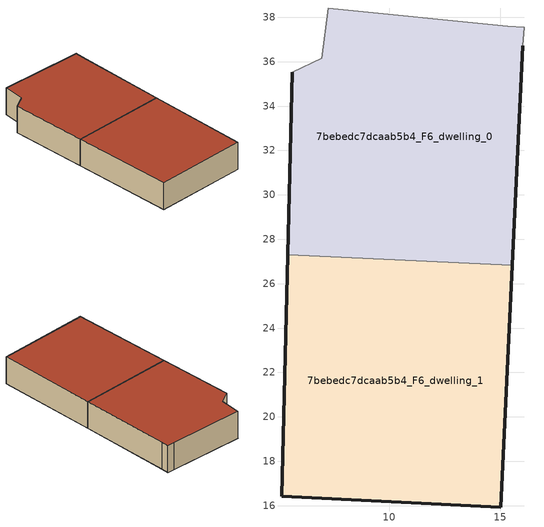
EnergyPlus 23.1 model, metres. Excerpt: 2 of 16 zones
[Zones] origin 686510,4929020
7bebedc7dcaab5b4_F6_dwelling_0
 floor to 7bebedc7dcaab5b4_F5_dwelling_0 (EU_floor_Construction): 15.55,26.82 16.02,36.73 16.08,37.55 15.34,37.61 7.26,38.42 6.94,36.16 5.64,35.52 5.43,27.31 z18
 wall outside (EU_wall_Construction): 5.43,27.31 5.64,35.52 / 16.02,36.73 15.55,26.82 z18:21
 wall adiabatic (EU_wall_Construction): 5.64,35.52 6.94,36.16 7.26,38.42 15.34,37.61 16.08,37.55 16.02,36.73 z18:21
 wall to 7bebedc7dcaab5b4_F6_dwelling_1 (EU_wall_Construction): 15.55,26.82 5.43,27.31 z18:21
 roof outside (EU_roof_Construction): 16.08,37.55 16.02,36.73 15.55,26.82 5.43,27.31 5.64,35.52 6.94,36.16 7.26,38.42 15.34,37.61 z21
7bebedc7dcaab5b4_F6_dwelling_1
 floor to 7bebedc7dcaab5b4_F5_dwelling_1 (EU_floor_Construction): 15.03,15.94 15.55,26.82 5.43,27.31 5.16,16.41 z18
 wall outside (EU_wall_Construction): 15.55,26.82 15.03,15.94 5.16,16.41 5.43,27.31 z18:21
 roof outside (EU_roof_Construction): 15.55,26.82 15.03,15.94 5.16,16.41 5.43,27.31 z21
[Building]
EU S2 Campaign: North Axis=0; Terrain=City; Solar Distribution=FullExterior
[Site:Location]
Bologna: Latitude=44.5; Longitude=11.25; Time Zone=1; Elevation=37
[SizingPeriod:WeatherFileDays]
AnnualSizingPeriod: Begin Month=1; Begin Day of Month=1; End Month=12; End Day of Month=31; Day of Week for Start Day=Monday; Use Weather File Daylight Saving Period=No; Use Weather File Rain and Snow Indicators=No
[MATERIAL]
EU_InternalMass_Material: Roughness=MediumRough; Thickness=0.1; Conductivity=1; Density=1800; Specific Heat=900; Thermal Absorptance=0.9; Solar Absorptance=0.7; Visible Absorptance=0.7
[MATERIAL:NOMASS] Roughness=MediumRough; Thermal Absorptance=0.9; Solar Absorptance=0.7; Visible Absorptance=0.7
Name | Thermal Resistance
EU_wall_NoMass | 0.905828
EU_roof_NoMass | 0.37593
EU_floor_NoMass | 0.67114
[CONSTRUCTION]
EU_wall_Construction: EU_wall_NoMass
EU_roof_Construction: EU_roof_NoMass
EU_floor_Construction: EU_floor_NoMass
EU_InternalMass_Construction: EU_InternalMass_Material
[ZONE] Type=1; Multiplier=1; Ceiling Height=autocalculate; Floor Area=autocalculate; Part of Total Floor Area=Yes
Name | Volume
7bebedc7dcaab5b4_F6_dwelling_0 | 327.007
7bebedc7dcaab5b4_F6_dwelling_1 | 327.014
[INTERNALMASS] Construction=EU_InternalMass_Construction
Name | Zone or ZoneList | Surface Area
7bebedc7dcaab5b4_F6_dwelling_0_EU_InternalMass | 7bebedc7dcaab5b4_F6_dwelling_0 | 163.507
7bebedc7dcaab5b4_F6_dwelling_1_EU_InternalMass | 7bebedc7dcaab5b4_F6_dwelling_1 | 163.505
[OTHEREQUIPMENT] Fuel Type=Electricity; Design Level Calculation Method=Watts/Area; Power per Zone Floor Area=1; Fraction Latent=0; Fraction Radiant=0; Fraction Lost=0; Carbon Dioxide Generation Rate=0; EndUse Subcategory=EU_Step8_InternalGains
Name | Zone or ZoneList or Space or SpaceList | Schedule
EU_Step8_InternalGain_7bebedc7dcaab5b4_F6_dwelling_0_f000 | 7bebedc7dcaab5b4_F6_dwelling_0 | EU_Step8_GainSchedule_7bebedc7dcaab5b4_F6_dwelling_0_f000
EU_Step8_InternalGain_7bebedc7dcaab5b4_F6_dwelling_1_f000 | 7bebedc7dcaab5b4_F6_dwelling_1 | EU_Step8_GainSchedule_7bebedc7dcaab5b4_F6_dwelling_1_f000
[ZONEVENTILATION:DESIGNFLOWRATE] Schedule=EU_AlwaysOn; Design Flow Rate Calculation Method=AirChanges/Hour; Air Changes per Hour=0.73129; Ventilation Type=Natural; Fan Pressure Rise=0; Fan Total Efficiency=1; Constant Term Coefficient=1; Temperature Term Coefficient=0; Velocity Term Coefficient=0; Velocity Squared Term Coefficient=0; Minimum Indoor Temperature=-100; Maximum Indoor Temperature=100; Delta Temperature=-100; Minimum Outdoor Temperature=-100; Maximum Outdoor Temperature=100; Maximum Wind Speed=40
Name | Zone or ZoneList or Space or SpaceList
EU_ConstantAir_7bebedc7dcaab5b4_F6_dwelling_0 | 7bebedc7dcaab5b4_F6_dwelling_0
EU_ConstantAir_7bebedc7dcaab5b4_F6_dwelling_1 | 7bebedc7dcaab5b4_F6_dwelling_1
[HVACTEMPLATE:ZONE:IDEALLOADSAIRSYSTEM] System Availability Schedule=EU_AlwaysOn; Maximum Heating Supply Air Temperature=50; Minimum Cooling Supply Air Temperature=13; Maximum Heating Supply Air Humidity Ratio=0.0156; Minimum Cooling Supply Air Humidity Ratio=0.0077; Heating Limit=NoLimit; Cooling Limit=NoLimit; Heating Availability Schedule=EU_AlwaysOn; Cooling Availability Schedule=EU_CoolingOff; Dehumidification Control Type=ConstantSensibleHeatRatio; Cooling Sensible Heat Ratio=0.7; Dehumidification Setpoint=60; Humidification Control Type=None; Humidification Setpoint=30; Outdoor Air Method=None; Outdoor Air Flow Rate per Person=0.00944; Outdoor Air Flow Rate per Zone Floor Area=0; Outdoor Air Flow Rate per Zone=0; Demand Controlled Ventilation Type=None; Outdoor Air Economizer Type=NoEconomizer; Heat Recovery Type=None; Sensible Heat Recovery Effectiveness=0.7; Latent Heat Recovery Effectiveness=0.65
Name | Template Thermostat
7bebedc7dcaab5b4_F6_dwelling_0 | EU_HeatOnly_7bebedc7dcaab5b4_F6_dwelling_0
7bebedc7dcaab5b4_F6_dwelling_1 | EU_HeatOnly_7bebedc7dcaab5b4_F6_dwelling_1
[SIZING:ZONE] Zone Cooling Design Supply Air Temperature Input Method=SupplyAirTemperature; Zone Cooling Design Supply Air Temperature=13; Zone Heating Design Supply Air Temperature Input Method=SupplyAirTemperature; Zone Heating Design Supply Air Temperature=50; Zone Cooling Design Supply Air Humidity Ratio=0.008; Zone Heating Design Supply Air Humidity Ratio=0.008; Cooling Design Air Flow Method=DesignDay; Cooling Design Air Flow Rate=0; Cooling Minimum Air Flow per Zone Floor Area=0.000762; Cooling Minimum Air Flow=0; Cooling Minimum Air Flow Fraction=0.2; Heating Design Air Flow Method=DesignDay; Heating Design Air Flow Rate=0; Heating Maximum Air Flow per Zone Floor Area=0.002032; Heating Maximum Air Flow=0.141576; Heating Maximum Air Flow Fraction=0.3; Account for Dedicated Outdoor Air System=No; Dedicated Outdoor Air System Control Strategy=NeutralSupplyAir; Dedicated Outdoor Air Low Setpoint Temperature for Design=autosize; Dedicated Outdoor Air High Setpoint Temperature for Design=autosize; Zone Load Sizing Method=Sensible Load Only No Latent Load; Zone Latent Cooling Design Supply Air Humidity Ratio Input Method=HumidityRatioDifference; Zone Cooling Design Supply Air Humidity Ratio Difference=0.005; Zone Latent Heating Design Supply Air Humidity Ratio Input Method=HumidityRatioDifference; Zone Humidification Design Supply Air Humidity Ratio Difference=0.005
7bebedc7dcaab5b4_F6_dwelling_0; 7bebedc7dcaab5b4_F6_dwelling_1
[SCHEDULE:CONSTANT]
Name | Hourly Value
EU_AlwaysOn | 1
EU_CoolingOff | 0
[SCHEDULE:FILE] Column Number=1; Rows to Skip at Top=0; Number of Hours of Data=8760; Column Separator=Comma; Interpolate to Timestep=No; Minutes per Item=60; Adjust Schedule for Daylight Savings=Yes
Name | File
EU_Step8_GainSchedule_7bebedc7dcaab5b4_F6_dwelling_0_f000 | ../../schedules/7bebedc7dcaab5b4/7bebedc7dcaab5b4_F6_dwelling_0_f000_gain.csv
EU_Step8_GainSchedule_7bebedc7dcaab5b4_F6_dwelling_1_f000 | ../../schedules/7bebedc7dcaab5b4/7bebedc7dcaab5b4_F6_dwelling_1_f000_gain.csv
